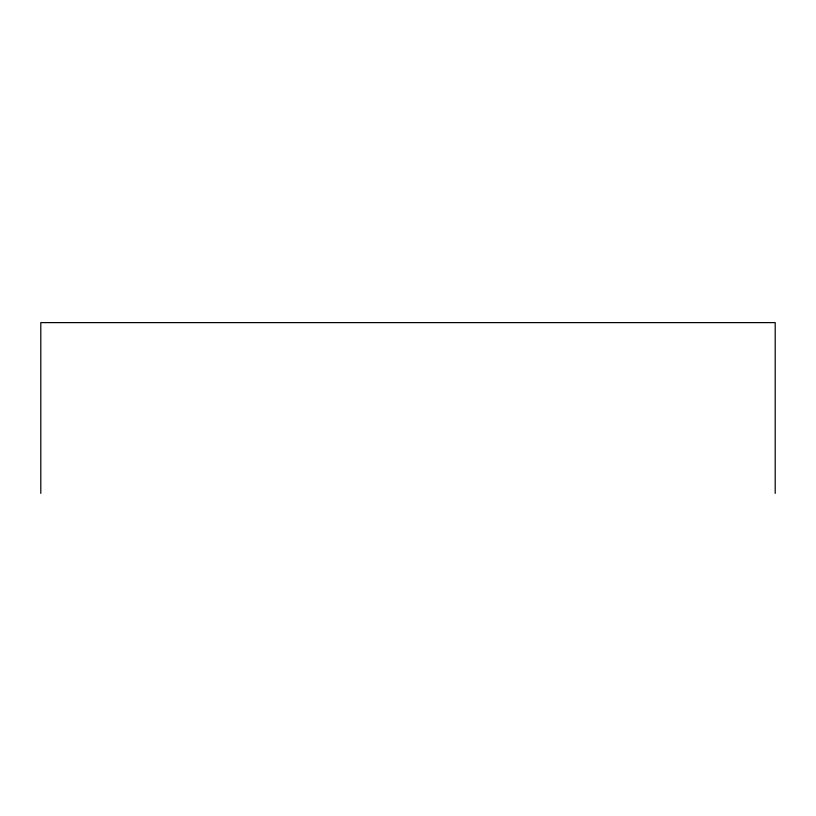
<?xml version="1.0" encoding="UTF-8"?>
<svg xmlns="http://www.w3.org/2000/svg" width="816" height="816" viewBox="0 0 816 816"><rect width="100%" height="100%" fill="white"/><g stroke="black" fill="none" stroke-linecap="round" stroke-linejoin="round"><path stroke-width="1.22" d="M775.2 493.384L775.2 322.616L40.8 322.616L40.8 493.384"/></g></svg>
